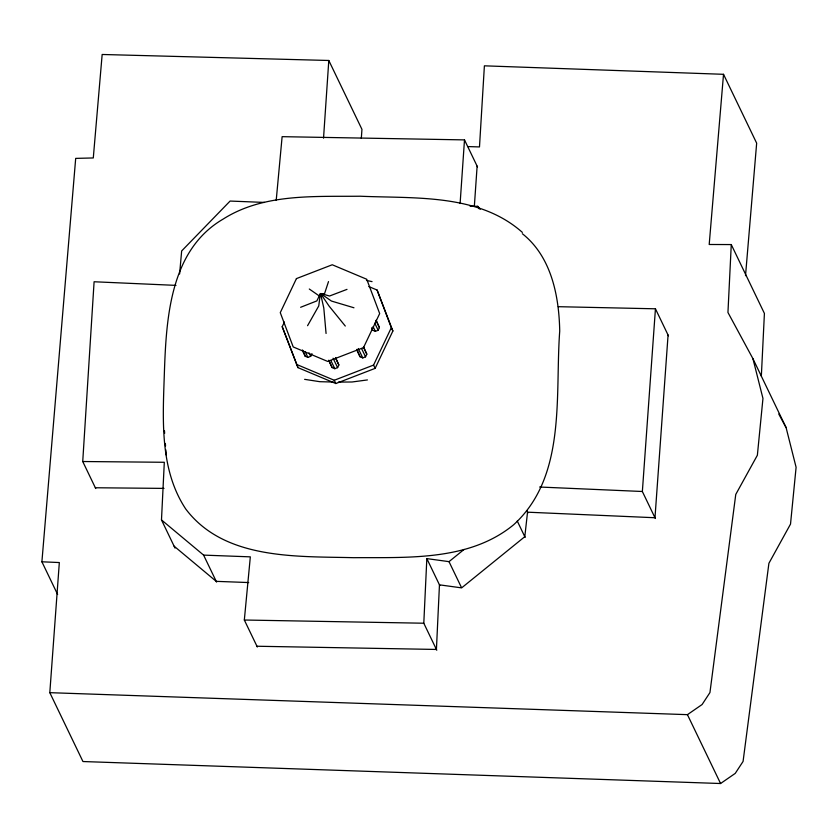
<?xml version="1.0" encoding="UTF-8"?>
<svg xmlns="http://www.w3.org/2000/svg" width="838" height="838" viewBox="0 0 838 838"><rect width="100%" height="100%" fill="white"/><g stroke="black" fill="none" stroke-linecap="round" stroke-linejoin="round"><path stroke-width="1.26" d="M436.787 650.225L423.798 623.221L426.835 558.611L449.011 561.649L464.053 549.456M175.037 548.104L161.483 519.927L164.311 462.283L82.732 461.518L94.097 281.757L175.98 285.381M467.761 146.566L479.483 146.933L484.395 65.825L723.519 74.31L709.199 244.487L731.27 244.57L727.95 312.48L752.943 358.716L786.086 427.569L796.1 467.3L790.517 524.096L768.907 563.293L743.076 761.438L735.24 773.39L720.575 783.52L82.952 761.533L49.809 692.67L59.33 562.549L41.9 561.795L75.692 158.382L93.29 157.953L102.163 54.48L328.8 60.483L361.943 129.345L361.325 138.406M761.344 376.115L764.413 313.433L731.27 244.57M323.531 138.165L328.8 60.483M460.104 203.54L464.493 139.894L282.123 136.667L276.215 200.292M474.339 206.399L477.126 166.133M655.347 518.502L642.358 491.497L655.442 308.803L558.265 306.687M668.075 335.043L654.981 517.737L527.531 512.186L524.808 536.687L461.633 587.878L439.458 584.84L436.42 649.45L256.952 646.245M745.516 275.671L756.662 143.162L723.519 74.31M179.604 273.984L181.657 250.96L230.094 201.057L264.504 202.429M257.329 647.02L244.329 620.015L250.332 556.851L203.603 555.112L161.483 519.927M328.506 281.599L324.463 293.897L320.326 293.74L318.754 305.933L307.567 325.699M320.263 295.081L321.635 295.091L321.949 294.421L321.017 293.468M356.674 349.729L360.068 356.779L362.76 357.91L365.546 356.831L366.814 354.17L363.535 346.796M371.548 327.857L372.68 330.214L375.372 331.335L378.168 330.266L379.425 327.606L376.157 320.221M368.814 286.575L377.1 290.053L392.886 330.989L375.141 368.364L335.839 383.542L297.993 367.641L282.207 326.694L284.428 322.033M302.371 350.399L305.2 356.265L307.892 357.397L310.689 356.318L311.956 353.667M328.716 360.529L332.11 367.578L334.802 368.71L337.599 367.631L338.856 364.97L335.588 357.596M296.422 364.362L334.257 380.263L373.57 365.075L391.315 327.71L377.1 290.053M320.001 294.41L316.858 300.905L300.622 307.284M320.326 293.74L319.226 295.919L309.295 289.016M49.809 692.67L687.432 714.657L702.097 704.528L709.943 692.576L735.764 494.43L757.374 455.233L762.957 398.438L752.943 358.716M347.005 289.372L329.512 296.024L321.698 293.75M367.421 379.928L352.033 381.992L338.384 382.097M470.108 206.232L477.744 206.305L480.164 209.343M95.354 487.758L163.986 488.397M244.329 620.015L423.798 623.221M333.43 382.044L319.802 381.688L304.623 379.342M248.687 582.557L216.225 581.352L174.105 546.167M539.62 487.025L642.358 491.497M366.468 280.426L372.041 281.62M353.961 307.776L331.408 301.041L321.949 294.421M522.378 232.409C478.467 193.4 414.841 198.606 360.246 196.218C314.302 196.731 263.656 193.295 223.118 219.106C170.439 249.818 166.343 317.11 164.426 371.307C162.97 417.293 159.021 468.568 185.711 508.959C224.312 560.077 296.547 556.223 353.626 557.689C407.509 557.301 469.238 561.25 513.663 524.745C566.907 476.214 554.903 395.662 559.721 331.115C559.061 296.013 551.394 256.669 522.346 233.708M345.287 326.045L329.041 306.027L321.635 295.091M778.774 414.045L786.086 427.569M655.442 308.803L668.441 335.808M464.493 139.894L477.492 166.898M477.744 206.305L478.875 208.652M687.432 714.657L720.575 783.52M526.777 510.604L527.909 512.95M517.266 521.027L525.175 537.462M391.315 327.71L392.886 330.989M376.032 320.556L379.425 327.606M374.775 323.206L378.168 330.266M373.109 326.642L375.372 331.335M373.57 365.075L375.141 368.364M363.42 347.121L366.814 354.17M361.587 348.608L365.546 356.831M358.235 348.514L362.76 357.91M356.789 349.404L360.068 356.779M449.011 561.649L461.445 587.48M335.472 357.92L338.856 364.97M333.074 358.224L337.599 367.631M426.835 558.611L439.835 585.615M330.842 360.476L334.802 368.71M328.842 360.193L332.11 367.578M334.257 380.263L335.839 383.542M308.992 352.798L310.689 356.318M305.063 351.531L307.892 357.397M302.497 350.064L303.628 352.421M282.207 326.694L297.993 367.641M203.603 555.112L216.602 582.117M82.732 461.518L95.721 488.523M41.9 561.795L57.623 594.477M304.194 353.594L305.2 356.265M320.933 295.353L323.803 308.049L326.066 333.472M164.468 430.763L164.657 433.309M165.369 443.459L165.547 446.005M165.809 449.807L166.175 454.887M296.432 278.604L280.269 312.647L293.216 346.953L327.7 361.44L363.503 347.613L379.677 313.569L366.73 279.253L332.246 264.766L296.432 278.604"/></g></svg>
